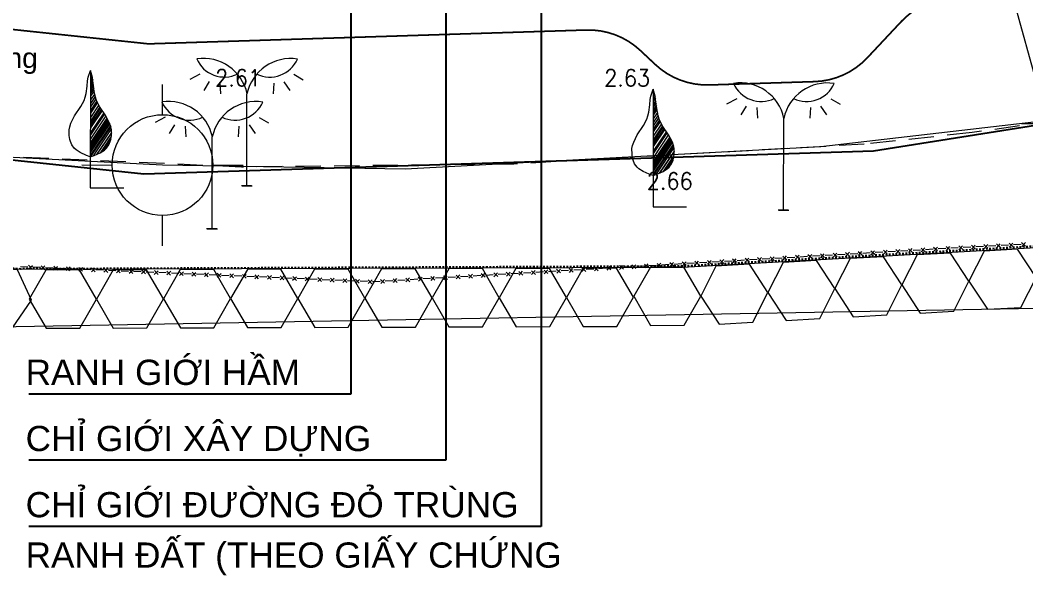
# Model space of a CAD drawing. Header units: millimetres. Extents: x 583747 to 597033, y 2304962 to 2309584.
# Drawn here: x 595656.4 to 595716.3, y 2307133.9 to 2307167.1 of the extents above; entities that cross this region are included whole.
import ezdxf
from ezdxf.enums import TextEntityAlignment as Align
from ezdxf.xclip import XClip

# ---------------------------------------------------------------- set-up
doc = ezdxf.new("R2010")
doc.units = ezdxf.units.MM
doc.header["$XCLIPFRAME"] = 0
for name, pattern in [('DASH2-1', [3, 2, -1]), ('DASHDOT', [1, 0.5, -0.25, 0, -0.25]), ('{Long Duong}', [2.3, 1.5, -0.8])]:
    doc.linetypes.add(name, pattern=pattern)
for name, color, linetype, lineweight in [('00_bo_sdd', 7, 'Continuous', 30), ('00_nen', 8, 'Continuous', 5), ('Code Cao do', 7, 'Continuous', 0), ('duong chua chay', 1, 'Continuous', 15), ('Duong RG Thua', 7, 'Continuous', 0), ('Ghi chu nha', 7, 'Continuous', 0), ('KT-Chu viet', 255, 'Continuous', 20), ('KT-DV2', 7, 'Continuous', 15), ('KT-NEN', 7, 'Continuous', 0), ('Long Duong_ Phan Cach chat lieu rair mat', 7, 'Continuous', 0), ('Nen dc cb Hong bang', 253, 'Continuous', 60), ('đường pccc', 6, 'Continuous', 13)]:
    doc.layers.add(name, color=color, linetype=linetype, lineweight=lineweight)
doc.layers.add('A-PLOT LINE', color=6, linetype='DASHDOT')
doc.layers.add('AFP-KERB-LINE', color=2, linetype='Continuous')
doc.styles.add('font unicode ccu', font='arial.ttf')
doc.styles.get("Standard").update_dxf_attribs({"font": 'arial.ttf'})
doc.styles.add('Style-.VnArial', font='')
doc.styles.add('Style-STANDARD', font='STANDARD.shx')
doc.styles.get('Style-.VnArial').set_extended_font_data('.VnArial')
doc.dimstyles.new('ISO-25', dxfattribs={"dimtxt": 2.5, "dimasz": 2.5, "dimexe": 1.25, "dimexo": 0.625, "dimtad": 1, "dimtxsty": 'Standard', "dimcen": 2.5, "dimadec": 0, "dimazin": 0, "dimtfac": 1, "dimtmove": 0, "dimatfit": 3, "dimfxl": 0, "dimarcsym": 0})

# ---------------------------------------------------------------- blocks, each defined once
blk = doc.blocks.new('nen dc cb Hong bang')
at = {"layer": '00_bo_sdd', "color": 0, "linetype": 'ByBlock', "lineweight": -2}
blk.add_line((-10.555, 14.853, -62.12), (0, 0), dxfattribs=at)
at = {"layer": '00_nen', "color": 0, "linetype": 'ByBlock', "lineweight": -2}
for p, q in [((0.684, -1.879), (-0.256, -2.221)), ((-11.446, -4.724, -62.12), (-10.81, -4.833, -62.12)), ((-11.859, -5.342, -62.12), (-11.343, -5.708, -62.12)), ((-12.395, -5.623, -62.12), (-12.214, -6.238, -62.12)), ((-16.708, -6.639, -62.12), (-17.162, -7.145, -62.12)), ((-16.031, -6.861, -62.12), (-16.154, -7.459, -62.12)), ((-15.402, -6.717, -62.12), (-15.146, -7.305, -62.12)), ((-11.806, -11.921, -62.12), (-13.68, -6.771, -62.12)), ((-11.806, -11.921, -62.12), (-13.68, -6.771, -62.12)), ((-21.401, -8.067, -62.12), (-21.435, -8.208, -62.12)), ((-21.332, -8.157, -62.12), (-21.381, -8.358, -62.12)), ((-21.289, -8.236, -62.12), (-21.346, -8.452, -62.12)), ((-21.265, -8.28, -62.12), (-21.326, -8.508, -62.12)), ((-21.198, -8.405, -62.12), (-21.264, -8.677, -62.12)), ((-21.139, -8.514, -62.12), (-21.217, -8.809, -62.12)), ((-21.072, -8.638, -62.12), (-21.162, -8.959, -62.12)), ((-21.022, -8.759, -62.12), (-21.107, -9.11, -62.12)), ((-20.955, -8.884, -62.12), (-21.052, -9.26, -62.12)), ((-20.865, -9.028, -62.12), (-20.977, -9.467, -62.12)), ((-20.773, -9.169, -62.12), (-20.902, -9.674, -62.12)), ((-20.687, -9.285, -62.12), (-20.833, -9.861, -62.12)), ((-20.599, -9.393, -62.12), (-20.765, -10.049, -62.12)), ((-20.528, -9.473, -62.12), (-20.71, -10.2, -62.12)), ((-20.405, -9.578, -62.12), (-20.621, -10.444, -62.12)), ((-20.307, -9.67, -62.12), (-20.546, -10.651, -62.12)), ((-20.249, -9.713, -62.12), (-20.505, -10.764, -62.12)), ((-20.165, -9.767, -62.12), (-20.45, -10.914, -62.12)), ((-20.107, -9.81, -62.12), (-20.409, -11.027, -62.12)), ((-19.966, -9.911, -62.12), (-20.314, -11.29, -62.12)), ((-19.908, -9.953, -62.12), (-20.266, -11.421, -62.12)), ((-19.791, -10.035, -62.12), (-20.184, -11.647, -62.12)), ((-19.791, -10.036, -62.12), (-20.184, -11.647, -62.12)), ((-19.68, -10.14, -62.12), (-20.108, -11.854, -62.12)), ((-19.614, -10.2, -62.12), (-20.06, -11.985, -62.12)), ((-19.549, -10.261, -62.12), (-20.013, -12.117, -62.12)), ((-19.484, -10.322, -62.12), (-19.965, -12.248, -62.12)), ((-19.434, -10.374, -62.12), (-19.924, -12.361, -62.12)), ((-19.41, -10.391, -62.12), (-19.91, -12.399, -62.12)), ((-19.331, -10.492, -62.12), (-19.848, -12.568, -62.12)), ((-19.291, -10.539, -62.12), (-19.807, -12.631, -62.12)), ((-19.224, -10.659, -62.12), (-19.691, -12.532, -62.12)), ((-19.139, -10.85, -62.12), (-19.531, -12.388, -62.12)), ((-19.132, -10.869, -62.12), (-19.51, -12.373, -62.12)), ((-19.066, -11.091, -62.12), (-19.338, -12.207, -62.12)), ((-19.037, -11.23, -62.12), (-19.254, -12.096, -62.12)), ((-11.543, -11.825, -62.12), (-12.107, -12.03, -62.12)), ((-12.069, -12.017, -62.12), (-11.505, -11.811, -62.12)), ((-41.987, -14.32, -62.12), (-41.352, -14.429, -62.12)), ((-42.401, -14.939, -62.12), (-41.885, -15.304, -62.12)), ((-42.937, -15.219, -62.12), (-42.756, -15.834, -62.12)), ((-47.25, -16.235, -62.12), (-47.704, -16.741, -62.12)), ((-46.573, -16.457, -62.12), (-46.696, -17.055, -62.12)), ((-45.944, -16.314, -62.12), (-45.688, -16.901, -62.12)), ((-42.347, -21.517, -62.12), (-44.222, -16.368, -62.12)), ((-42.347, -21.517, -62.12), (-44.222, -16.368, -62.12)), ((-48.511, -19.259, -62.12), (-49.127, -17.568, -62.12)), ((-43.053, -17.438, -62.12), (-42.418, -17.547, -62.12)), ((-53.276, -18.51, -62.12), (-53.31, -18.65, -62.12)), ((-44.003, -18.337, -62.12), (-43.822, -18.952, -62.12)), ((-43.467, -18.056, -62.12), (-42.951, -18.422, -62.12)), ((-53.206, -18.599, -62.12), (-53.255, -18.8, -62.12)), ((-53.163, -18.679, -62.12), (-53.221, -18.894, -62.12)), ((-53.139, -18.723, -62.12), (-53.201, -18.951, -62.12)), ((-53.073, -18.847, -62.12), (-53.139, -19.12, -62.12)), ((-53.014, -18.956, -62.12), (-53.091, -19.251, -62.12)), ((-52.947, -19.08, -62.12), (-53.036, -19.402, -62.12)), ((-52.896, -19.202, -62.12), (-52.982, -19.552, -62.12)), ((-52.83, -19.326, -62.12), (-52.927, -19.702, -62.12)), ((-52.739, -19.471, -62.12), (-52.852, -19.909, -62.12)), ((-52.648, -19.611, -62.12), (-52.776, -20.116, -62.12)), ((-52.562, -19.727, -62.12), (-52.708, -20.304, -62.12)), ((-48.316, -19.353, -62.12), (-48.77, -19.859, -62.12)), ((-47.639, -19.575, -62.12), (-47.762, -20.173, -62.12)), ((-47.01, -19.431, -62.12), (-46.754, -20.019, -62.12)), ((-43.413, -24.635, -62.12), (-45.288, -19.485, -62.12)), ((-43.413, -24.635, -62.12), (-45.288, -19.485, -62.12)), ((-52.474, -19.836, -62.12), (-52.64, -20.492, -62.12)), ((-52.402, -19.916, -62.12), (-52.585, -20.642, -62.12)), ((-52.279, -20.02, -62.12), (-52.496, -20.886, -62.12)), ((-52.182, -20.112, -62.12), (-52.421, -21.093, -62.12)), ((-52.124, -20.155, -62.12), (-52.38, -21.206, -62.12)), ((-52.04, -20.21, -62.12), (-52.325, -21.356, -62.12)), ((-51.982, -20.252, -62.12), (-52.284, -21.469, -62.12)), ((-51.841, -20.353, -62.12), (-52.188, -21.732, -62.12)), ((-51.783, -20.395, -62.12), (-52.14, -21.864, -62.12)), ((-51.666, -20.478, -62.12), (-52.058, -22.089, -62.12)), ((-51.666, -20.478, -62.12), (-52.058, -22.089, -62.12)), ((-51.554, -20.582, -62.12), (-51.983, -22.296, -62.12)), ((-51.489, -20.643, -62.12), (-51.935, -22.427, -62.12)), ((-51.424, -20.703, -62.12), (-51.887, -22.559, -62.12)), ((-51.359, -20.764, -62.12), (-51.839, -22.691, -62.12)), ((-51.308, -20.816, -62.12), (-51.798, -22.803, -62.12)), ((-51.284, -20.834, -62.12), (-51.785, -22.841, -62.12)), ((-51.206, -20.934, -62.12), (-51.723, -23.01, -62.12)), ((-44.666, -21.052, -62.12), (-42.975, -20.437, -62.12)), ((-51.166, -20.981, -62.12), (-51.681, -23.074, -62.12)), ((-51.098, -21.101, -62.12), (-51.566, -22.974, -62.12)), ((-51.013, -21.292, -62.12), (-51.405, -22.831, -62.12)), ((-51.007, -21.311, -62.12), (-51.384, -22.815, -62.12)), ((-50.941, -21.534, -62.12), (-51.213, -22.65, -62.12)), ((-42.084, -21.422, -62.12), (-42.648, -21.627, -62.12)), ((-42.611, -21.613, -62.12), (-42.047, -21.408, -62.12)), ((-50.912, -21.672, -62.12), (-51.129, -22.538, -62.12)), ((-51.996, -23.72, -62.12), (-50.305, -23.105, -62.12)), ((-43.15, -24.539, -62.12), (-43.714, -24.744, -62.12)), ((-43.677, -24.731, -62.12), (-43.113, -24.526, -62.12)), ((-45.844, -26.589, -62.12), (-46.459, -24.898, -62.12))]:
    blk.add_line(p, q, dxfattribs=at)
at = {"layer": '00_nen', "color": 0, "linetype": 'ByBlock', "lineweight": -2, "elevation": -62.12, "flags": 128}
for points in [[(96.387, 56.347), (70.928, 40.678), (60.392, 34.177), (36.051, 19.189), (5.8, 0.819), (-11.021, -7.622)], [(70.655, 29.863), (33.364, 6.795), (18.576, -1.458), (7.049, -7.158), (-16.302, -17.181)], [(-11.021, -7.622), (-33.819, -17.354), (-47.485, -22.078), (-64.519, -27.326), (-73.685, -29.783), (-101.329, -36.556), (-122.048, -41.084), (-124.998, -42.157), (-127.363, -43.454), (-129.812, -45.643), (-131.014, -46.879), (-131.508, -48.205), (-132.764, -51.146), (-134.093, -55.013), (-134.275, -58.599), (-133.155, -63.496), (-127.524, -76.913), (-117.447, -101.002), (-110.486, -117.03)], [(-16.302, -17.181), (-53.285, -30.818), (-96.342, -42.631), (-108.175, -47.733), (-111.347, -50.976)]]:
    blk.add_lwpolyline(points, dxfattribs=at)
at = {"layer": '00_nen', "color": 0, "linetype": 'ByBlock', "lineweight": -2, "elevation": -62.12}
for points in [[(-19.821, -12.643), (-20.068, -12.648), (-20.463, -12.62), (-20.748, -12.555), (-20.89, -12.496), (-21.093, -12.359), (-21.249, -12.197), (-21.324, -12.09), (-21.432, -11.882), (-21.548, -11.57), (-21.581, -11.386), (-21.588, -11.167), (-21.537, -10.685), (-21.374, -10.033), (-21.319, -9.625), (-21.322, -9.415), (-21.347, -9.196), (-21.445, -8.756), (-21.525, -8.449), (-21.557, -8.246), (-21.579, -7.813)], [(-21.579, -7.813), (-19.185, -14.391), (-17.306, -13.707)], [(-19.821, -12.643), (-19.629, -12.488), (-19.344, -12.213), (-19.168, -11.979), (-19.097, -11.843), (-19.029, -11.608), (-19.014, -11.384), (-19.025, -11.254), (-19.076, -11.024), (-19.188, -10.711), (-19.285, -10.55), (-19.423, -10.379), (-19.78, -10.046), (-20.325, -9.651), (-20.62, -9.371), (-20.749, -9.206), (-20.869, -9.022), (-21.08, -8.623), (-21.328, -8.163), (-21.579, -7.813)], [(-51.696, -23.085), (-51.943, -23.09), (-52.338, -23.062), (-52.623, -22.997), (-52.764, -22.938), (-52.967, -22.802), (-53.124, -22.64), (-53.198, -22.533), (-53.306, -22.324), (-53.423, -22.012), (-53.455, -21.828), (-53.463, -21.609), (-53.412, -21.128), (-53.249, -20.476), (-53.194, -20.068), (-53.197, -19.857), (-53.222, -19.639), (-53.32, -19.198), (-53.4, -18.892), (-53.431, -18.688), (-53.454, -18.255)], [(-53.454, -18.255), (-51.059, -24.833), (-49.18, -24.149)], [(-51.696, -23.085), (-51.503, -22.93), (-51.218, -22.655), (-51.042, -22.422), (-50.971, -22.286), (-50.904, -22.051), (-50.888, -21.826), (-50.9, -21.696), (-50.951, -21.467), (-51.063, -21.153), (-51.159, -20.992), (-51.298, -20.821), (-51.655, -20.488), (-52.199, -20.094), (-52.495, -19.813), (-52.624, -19.649), (-52.743, -19.464), (-52.955, -19.065), (-53.203, -18.605), (-53.454, -18.255)]]:
    blk.add_lwpolyline(points, dxfattribs=at)
for points in [[(3.457, -12.508), (3.693, -10.522), (2.091, -9.325), (0.253, -10.114), (0.017, -12.1), (1.619, -13.297)], [(-0.219, -14.086), (0.017, -12.1), (-1.585, -10.903), (-3.423, -11.692), (-3.659, -13.678), (-2.056, -14.875)], [(-3.894, -15.664), (-3.659, -13.678), (-5.261, -12.481), (-7.099, -13.269), (-7.334, -15.255), (-5.732, -16.453)], [(-7.57, -17.242), (-7.334, -15.255), (-8.936, -14.058), (-10.774, -14.847), (-11.01, -16.833), (-9.408, -18.03)], [(-11.246, -18.819), (-11.01, -16.833), (-12.612, -15.636), (-14.45, -16.425), (-14.686, -18.411), (-13.084, -19.608)], [(-15.025, -20.382), (-14.686, -18.411), (-16.223, -17.132), (-18.1, -17.824), (-18.439, -19.795), (-16.901, -21.074)], [(-18.768, -21.82), (-18.429, -19.849), (-19.966, -18.57), (-21.843, -19.262), (-22.182, -21.233), (-20.644, -22.512)], [(-22.521, -23.204), (-22.182, -21.233), (-23.719, -19.954), (-25.596, -20.646), (-25.935, -22.617), (-24.397, -23.896)], [(-26.274, -24.588), (-25.935, -22.617), (-27.472, -21.338), (-29.349, -22.03), (-29.688, -24.001), (-28.15, -25.28)], [(-30.027, -25.972), (-29.688, -24.001), (-31.225, -22.722), (-33.102, -23.414), (-33.441, -25.385), (-31.903, -26.664)], [(-33.78, -27.356), (-33.441, -25.385), (-34.978, -24.106), (-36.855, -24.798), (-37.194, -26.769), (-35.656, -28.048)], [(-37.533, -28.74), (-37.194, -26.769), (-38.731, -25.49), (-40.608, -26.182), (-40.947, -28.153), (-39.409, -29.432)], [(-41.286, -30.124), (-40.947, -28.153), (-42.484, -26.874), (-44.361, -27.566), (-44.7, -29.537), (-43.162, -30.816)], [(-45.039, -31.508), (-44.7, -29.537), (-46.237, -28.257), (-48.113, -28.949), (-48.452, -30.92), (-46.915, -32.2)], [(-48.791, -32.892), (-48.452, -30.92), (-49.99, -29.641), (-51.866, -30.333), (-52.205, -32.304), (-50.668, -33.583)], [(-52.554, -34.247), (-52.048, -32.312), (-53.47, -30.906), (-55.399, -31.435), (-55.905, -33.37), (-54.482, -34.776)]]:
    blk.add_lwpolyline(points, close=True, dxfattribs=at)
at = {"layer": '00_nen', "color": 0, "linetype": 'ByBlock', "lineweight": -2}
blk.add_circle((-47.485, -22.078, -62.12), 3, dxfattribs=at)
for centre, radius, start, end in [((-11.029, -6.406, -62.12), 2.665, 101.38229, 187.95879), ((-13.356, -3.676, -62.12), 1.804, 264.60741, 356.27474), ((-15.92, -8.186, -62.12), 2.665, 32.04121, 118.61771), ((-15.892, -4.6, -62.12), 1.804, 223.72526, 315.39259), ((-41.571, -16.003, -62.12), 2.665, 101.38229, 187.95879), ((-43.897, -13.273, -62.12), 1.804, 264.60741, 356.27474), ((-46.462, -17.783, -62.12), 2.665, 32.04121, 118.61771), ((-46.434, -14.196, -62.12), 1.804, 223.72526, 315.39259), ((-42.637, -19.12, -62.12), 2.665, 101.38229, 187.95879), ((-44.963, -16.39, -62.12), 1.804, 264.60741, 356.27474), ((-47.528, -20.9, -62.12), 2.665, 32.04121, 118.61771), ((-47.5, -17.314, -62.12), 1.804, 223.72526, 315.39259)]:
    blk.add_arc(centre, radius, start, end, dxfattribs=at)
blk = doc.blocks.new('wwww1')
at = {"layer": 'Duong RG Thua', "color": 250, "linetype": 'Continuous', "lineweight": 0}
for p, q in [((595708.64, 2307153.234), (595708.402, 2307153.446)), ((595708.415, 2307153.221), (595708.627, 2307153.459)), ((595709.389, 2307153.278), (595709.151, 2307153.49)), ((595709.164, 2307153.265), (595709.376, 2307153.502)), ((595710.137, 2307153.321), (595709.9, 2307153.533)), ((595709.913, 2307153.308), (595710.125, 2307153.546)), ((595710.62, 2307153.462), (595710.17, 2307153.436)), ((595710.886, 2307153.365), (595710.649, 2307153.577)), ((595710.661, 2307153.352), (595710.873, 2307153.589)), ((595711.368, 2307153.506), (595710.919, 2307153.48)), ((595711.635, 2307153.408), (595711.397, 2307153.62)), ((595711.41, 2307153.395), (595711.622, 2307153.633)), ((595712.117, 2307153.549), (595711.668, 2307153.523)), ((595712.383, 2307153.451), (595712.147, 2307153.664)), ((595712.158, 2307153.44), (595712.371, 2307153.676)), ((595712.866, 2307153.59), (595712.417, 2307153.566)), ((595713.132, 2307153.491), (595712.896, 2307153.704)), ((595712.907, 2307153.479), (595713.12, 2307153.716)), ((595713.615, 2307153.63), (595713.166, 2307153.606)), ((595713.881, 2307153.53), (595713.645, 2307153.744)), ((595713.656, 2307153.519), (595713.869, 2307153.755)), ((595714.364, 2307153.669), (595713.915, 2307153.645)), ((595714.63, 2307153.57), (595714.393, 2307153.783)), ((595714.405, 2307153.558), (595714.618, 2307153.795)), ((595715.113, 2307153.709), (595714.664, 2307153.685)), ((595715.379, 2307153.61), (595715.142, 2307153.823)), ((595715.154, 2307153.598), (595715.367, 2307153.835)), ((595715.862, 2307153.748), (595715.412, 2307153.725)), ((595716.128, 2307153.649), (595715.891, 2307153.863)), ((595715.903, 2307153.638), (595716.116, 2307153.874)), ((595697.933, 2307152.611), (595698.145, 2307152.849)), ((595698.906, 2307152.668), (595698.669, 2307152.88)), ((595698.682, 2307152.655), (595698.894, 2307152.892)), ((595699.655, 2307152.711), (595699.418, 2307152.923)), ((595699.43, 2307152.699), (595699.642, 2307152.936)), ((595700.137, 2307152.853), (595699.688, 2307152.826)), ((595700.404, 2307152.755), (595700.166, 2307152.967)), ((595700.179, 2307152.742), (595700.391, 2307152.98)), ((595700.886, 2307152.896), (595700.437, 2307152.87)), ((595701.153, 2307152.798), (595700.915, 2307153.01)), ((595700.928, 2307152.786), (595701.14, 2307153.023)), ((595701.635, 2307152.94), (595701.186, 2307152.914)), ((595701.901, 2307152.842), (595701.664, 2307153.054)), ((595701.676, 2307152.829), (595701.889, 2307153.067)), ((595702.384, 2307152.983), (595701.934, 2307152.957)), ((595702.65, 2307152.885), (595702.413, 2307153.098)), ((595702.425, 2307152.873), (595702.637, 2307153.11)), ((595703.132, 2307153.027), (595702.683, 2307153.001)), ((595703.399, 2307152.929), (595703.161, 2307153.141)), ((595703.174, 2307152.916), (595703.386, 2307153.154)), ((595703.881, 2307153.07), (595703.432, 2307153.044)), ((595704.147, 2307152.973), (595703.91, 2307153.185)), ((595703.923, 2307152.96), (595704.135, 2307153.197)), ((595704.63, 2307153.114), (595704.181, 2307153.088)), ((595704.896, 2307153.016), (595704.659, 2307153.228)), ((595704.671, 2307153.003), (595704.883, 2307153.241)), ((595705.379, 2307153.157), (595704.929, 2307153.131)), ((595705.645, 2307153.06), (595705.407, 2307153.272)), ((595705.42, 2307153.047), (595705.632, 2307153.284)), ((595706.127, 2307153.201), (595705.678, 2307153.175)), ((595706.394, 2307153.103), (595706.156, 2307153.315)), ((595706.169, 2307153.091), (595706.381, 2307153.328)), ((595706.876, 2307153.245), (595706.427, 2307153.218)), ((595707.142, 2307153.147), (595706.905, 2307153.359)), ((595706.918, 2307153.134), (595707.13, 2307153.372)), ((595707.625, 2307153.288), (595707.175, 2307153.262)), ((595707.891, 2307153.19), (595707.654, 2307153.402)), ((595707.666, 2307153.178), (595707.878, 2307153.415)), ((595708.373, 2307153.332), (595707.924, 2307153.306)), ((595709.122, 2307153.375), (595708.673, 2307153.349)), ((595709.871, 2307153.419), (595709.422, 2307153.393)), ((595656.695, 2307152.405), (595656.245, 2307152.425)), ((595656.725, 2307152.291), (595656.96, 2307152.506)), ((595656.95, 2307152.281), (595656.735, 2307152.516)), ((595657.444, 2307152.373), (595656.995, 2307152.392)), ((595657.475, 2307152.259), (595657.709, 2307152.474)), ((595657.699, 2307152.249), (595657.485, 2307152.484)), ((595658.194, 2307152.341), (595657.744, 2307152.36)), ((595658.224, 2307152.227), (595658.459, 2307152.442)), ((595658.449, 2307152.217), (595658.234, 2307152.452)), ((595658.943, 2307152.309), (595658.493, 2307152.328)), ((595658.973, 2307152.195), (595659.208, 2307152.41)), ((595659.198, 2307152.185), (595658.983, 2307152.42)), ((595659.692, 2307152.277), (595659.243, 2307152.296)), ((595659.723, 2307152.163), (595659.957, 2307152.378)), ((595659.947, 2307152.153), (595659.733, 2307152.388)), ((595660.442, 2307152.245), (595659.992, 2307152.264)), ((595660.472, 2307152.13), (595660.707, 2307152.345)), ((595660.697, 2307152.12), (595660.482, 2307152.355)), ((595661.221, 2307152.098), (595661.456, 2307152.313)), ((595661.446, 2307152.088), (595661.231, 2307152.323)), ((595661.97, 2307152.066), (595662.205, 2307152.281)), ((595662.195, 2307152.056), (595661.98, 2307152.291)), ((595662.72, 2307152.034), (595662.955, 2307152.249)), ((595662.945, 2307152.024), (595662.73, 2307152.259)), ((595688.424, 2307152.058), (595688.187, 2307152.27)), ((595688.199, 2307152.045), (595688.411, 2307152.283)), ((595689.173, 2307152.101), (595688.935, 2307152.313)), ((595688.948, 2307152.089), (595689.16, 2307152.326)), ((595689.922, 2307152.145), (595689.684, 2307152.357)), ((595689.697, 2307152.132), (595689.909, 2307152.37)), ((595690.404, 2307152.286), (595689.955, 2307152.26)), ((595690.67, 2307152.189), (595690.433, 2307152.401)), ((595690.445, 2307152.176), (595690.658, 2307152.413)), ((595691.153, 2307152.33), (595690.703, 2307152.304)), ((595691.419, 2307152.232), (595691.181, 2307152.444)), ((595691.194, 2307152.219), (595691.406, 2307152.457)), ((595691.901, 2307152.373), (595691.452, 2307152.347)), ((595692.168, 2307152.276), (595691.93, 2307152.488)), ((595691.943, 2307152.263), (595692.155, 2307152.5)), ((595692.65, 2307152.417), (595692.201, 2307152.391)), ((595692.916, 2307152.319), (595692.679, 2307152.531)), ((595692.692, 2307152.306), (595692.904, 2307152.544)), ((595693.399, 2307152.46), (595692.95, 2307152.434)), ((595693.665, 2307152.363), (595693.428, 2307152.575)), ((595693.44, 2307152.35), (595693.652, 2307152.588)), ((595694.148, 2307152.504), (595693.698, 2307152.478)), ((595694.414, 2307152.406), (595694.176, 2307152.618)), ((595694.189, 2307152.394), (595694.401, 2307152.631)), ((595694.896, 2307152.548), (595694.447, 2307152.521)), ((595695.163, 2307152.45), (595694.925, 2307152.662)), ((595694.938, 2307152.437), (595695.15, 2307152.675)), ((595695.645, 2307152.591), (595695.196, 2307152.565)), ((595695.911, 2307152.493), (595695.674, 2307152.705)), ((595695.687, 2307152.481), (595695.899, 2307152.718)), ((595696.394, 2307152.635), (595695.944, 2307152.609)), ((595696.66, 2307152.537), (595696.423, 2307152.749)), ((595696.435, 2307152.524), (595696.647, 2307152.762)), ((595697.142, 2307152.678), (595696.693, 2307152.652)), ((595697.409, 2307152.581), (595697.171, 2307152.793)), ((595697.184, 2307152.568), (595697.396, 2307152.805)), ((595697.891, 2307152.722), (595697.442, 2307152.696)), ((595698.158, 2307152.624), (595697.92, 2307152.836)), ((595698.64, 2307152.765), (595698.191, 2307152.739)), ((595699.389, 2307152.809), (595698.939, 2307152.783)), ((595661.191, 2307152.212), (595660.741, 2307152.232)), ((595661.94, 2307152.18), (595661.491, 2307152.2)), ((595662.689, 2307152.148), (595662.24, 2307152.167)), ((595663.439, 2307152.116), (595662.989, 2307152.135)), ((595663.469, 2307152.002), (595663.704, 2307152.217)), ((595663.694, 2307151.992), (595663.479, 2307152.227)), ((595664.188, 2307152.084), (595663.738, 2307152.103)), ((595664.218, 2307151.97), (595664.453, 2307152.185)), ((595664.443, 2307151.96), (595664.228, 2307152.195)), ((595664.937, 2307152.052), (595664.488, 2307152.071)), ((595664.968, 2307151.938), (595665.203, 2307152.152)), ((595665.193, 2307151.928), (595664.978, 2307152.162)), ((595665.687, 2307152.02), (595665.237, 2307152.039)), ((595665.717, 2307151.905), (595665.952, 2307152.12)), ((595665.942, 2307151.895), (595665.727, 2307152.13)), ((595666.436, 2307151.987), (595665.986, 2307152.007)), ((595666.466, 2307151.873), (595666.701, 2307152.088)), ((595666.691, 2307151.863), (595666.476, 2307152.098)), ((595667.185, 2307151.955), (595666.736, 2307151.975)), ((595667.216, 2307151.841), (595667.451, 2307152.056)), ((595667.441, 2307151.831), (595667.226, 2307152.066)), ((595667.935, 2307151.923), (595667.485, 2307151.942)), ((595667.965, 2307151.809), (595668.2, 2307152.024)), ((595668.19, 2307151.799), (595667.975, 2307152.034)), ((595668.684, 2307151.891), (595668.234, 2307151.91)), ((595668.714, 2307151.777), (595668.949, 2307151.992)), ((595668.939, 2307151.767), (595668.724, 2307152.002)), ((595669.433, 2307151.859), (595668.984, 2307151.878)), ((595669.464, 2307151.745), (595669.698, 2307151.96)), ((595669.688, 2307151.735), (595669.474, 2307151.97)), ((595670.183, 2307151.827), (595669.733, 2307151.846)), ((595670.213, 2307151.713), (595670.448, 2307151.927)), ((595670.438, 2307151.703), (595670.223, 2307151.937)), ((595670.932, 2307151.794), (595670.482, 2307151.814)), ((595670.962, 2307151.68), (595671.197, 2307151.895)), ((595671.187, 2307151.67), (595670.972, 2307151.905)), ((595671.681, 2307151.762), (595671.232, 2307151.782)), ((595671.711, 2307151.648), (595671.946, 2307151.863)), ((595671.936, 2307151.638), (595671.721, 2307151.873)), ((595672.43, 2307151.73), (595671.981, 2307151.749)), ((595672.461, 2307151.616), (595672.696, 2307151.831)), ((595672.686, 2307151.606), (595672.471, 2307151.841)), ((595673.18, 2307151.698), (595672.73, 2307151.717)), ((595673.21, 2307151.584), (595673.445, 2307151.799)), ((595673.435, 2307151.574), (595673.22, 2307151.809)), ((595673.929, 2307151.666), (595673.48, 2307151.685)), ((595673.959, 2307151.552), (595674.194, 2307151.767)), ((595674.184, 2307151.542), (595673.969, 2307151.777)), ((595674.678, 2307151.634), (595674.229, 2307151.653)), ((595674.709, 2307151.52), (595674.944, 2307151.735)), ((595674.934, 2307151.51), (595674.719, 2307151.745)), ((595675.458, 2307151.488), (595675.693, 2307151.702)), ((595675.683, 2307151.478), (595675.468, 2307151.712)), ((595676.207, 2307151.455), (595676.442, 2307151.67)), ((595676.432, 2307151.445), (595676.217, 2307151.68)), ((595677.182, 2307151.413), (595676.967, 2307151.648)), ((595677.942, 2307151.448), (595677.704, 2307151.66)), ((595677.717, 2307151.435), (595677.929, 2307151.673)), ((595678.691, 2307151.492), (595678.453, 2307151.704)), ((595678.466, 2307151.479), (595678.678, 2307151.716)), ((595679.439, 2307151.535), (595679.202, 2307151.747)), ((595679.214, 2307151.522), (595679.427, 2307151.76)), ((595679.922, 2307151.676), (595679.472, 2307151.65)), ((595680.188, 2307151.579), (595679.95, 2307151.791)), ((595679.963, 2307151.566), (595680.175, 2307151.803)), ((595680.67, 2307151.72), (595680.221, 2307151.694)), ((595680.937, 2307151.622), (595680.699, 2307151.834)), ((595680.712, 2307151.61), (595680.924, 2307151.847)), ((595681.419, 2307151.764), (595680.97, 2307151.737)), ((595681.685, 2307151.666), (595681.448, 2307151.878)), ((595681.461, 2307151.653), (595681.673, 2307151.891)), ((595682.168, 2307151.807), (595681.719, 2307151.781)), ((595682.434, 2307151.709), (595682.197, 2307151.921)), ((595682.209, 2307151.697), (595682.421, 2307151.934)), ((595682.916, 2307151.851), (595682.467, 2307151.824)), ((595683.183, 2307151.753), (595682.945, 2307151.965)), ((595682.958, 2307151.74), (595683.17, 2307151.978)), ((595683.665, 2307151.894), (595683.216, 2307151.868)), ((595683.932, 2307151.796), (595683.694, 2307152.009)), ((595683.707, 2307151.784), (595683.919, 2307152.021)), ((595684.414, 2307151.938), (595683.965, 2307151.912)), ((595684.68, 2307151.84), (595684.443, 2307152.052)), ((595684.456, 2307151.827), (595684.668, 2307152.065)), ((595685.163, 2307151.981), (595684.713, 2307151.955)), ((595685.429, 2307151.884), (595685.192, 2307152.096)), ((595685.204, 2307151.871), (595685.416, 2307152.108)), ((595685.911, 2307152.025), (595685.462, 2307151.999)), ((595686.178, 2307151.927), (595685.94, 2307152.139)), ((595685.953, 2307151.914), (595686.165, 2307152.152)), ((595686.66, 2307152.068), (595686.211, 2307152.042)), ((595686.927, 2307151.971), (595686.689, 2307152.183)), ((595686.702, 2307151.958), (595686.914, 2307152.195)), ((595687.409, 2307152.112), (595686.96, 2307152.086)), ((595687.675, 2307152.014), (595687.438, 2307152.226)), ((595687.451, 2307152.002), (595687.663, 2307152.239)), ((595688.158, 2307152.156), (595687.708, 2307152.129)), ((595688.906, 2307152.199), (595688.457, 2307152.173)), ((595689.655, 2307152.243), (595689.206, 2307152.217)), ((595675.428, 2307151.602), (595674.978, 2307151.621)), ((595676.177, 2307151.569), (595675.727, 2307151.589)), ((595676.926, 2307151.537), (595676.477, 2307151.557)), ((595676.957, 2307151.423), (595677.192, 2307151.638)), ((595678.424, 2307151.589), (595677.975, 2307151.563)), ((595679.173, 2307151.633), (595678.724, 2307151.607))]:
    blk.add_line(p, q, dxfattribs=at)
at = {"layer": 'Duong RG Thua', "color": 250, "linetype": 'Continuous', "lineweight": 0, "flags": 128}
for points in [[(595597.135, 2307149.907), (595601.347, 2307151.819), (595603.674, 2307152.073), (595614.963, 2307152.239), (595629.753, 2307150.98), (595650.441, 2307148.765), (595721.253, 2307150.035), (595743.067, 2307152.953)], [(595677.675, 2307151.546), (595677.274, 2307151.522), (595677.226, 2307151.524)]]:
    blk.add_lwpolyline(points, dxfattribs=at)
at = {"layer": 'Long Duong_ Phan Cach chat lieu rair mat', "color": 250, "linetype": '{Long Duong}', "lineweight": 0}
for p, q in [((595727.151, 2307162.477), (595712.954, 2307160.409)), ((595712.954, 2307160.409), (595706.519, 2307159.722)), ((595706.519, 2307159.722), (595685.637, 2307158.538)), ((595669.418, 2307158.356), (595649.532, 2307159.243)), ((595685.637, 2307158.538), (595669.418, 2307158.356))]:
    blk.add_line(p, q, dxfattribs=at)
at = {"layer": 'Code Cao do', "color": 250, "linetype": 'Continuous', "lineweight": 0, "style": 'Style-STANDARD'}
for s, p in [('2.61', (595667.848, 2307163.665)), ('2.63', (595691.024, 2307163.665)), ('2.66', (595693.561, 2307157.528))]:
    blk.add_text(s, height=1, rotation=359.9973, dxfattribs=at).set_placement(p, align=Align.MIDDLE_LEFT)
at = {"layer": 'Ghi chu nha', "color": 250, "linetype": 'Continuous', "lineweight": 0, "style": 'Style-.VnArial'}
blk.add_text('§\xadêng Quang Trung', height=1.2, rotation=359.9973, dxfattribs=at).set_placement((595649.464, 2307164.857), align=Align.MIDDLE_CENTER)
blk = doc.blocks.new('PLOT')
at = {"layer": 'A-PLOT LINE', "color": 251}
blk.add_lwpolyline([(3659008, 1167880), (3642417, 1158621), (3630891, 1152921), (3607539, 1142898), (3570556, 1129261), (3527500, 1117448)], dxfattribs=at)
blk = doc.blocks.new('DV')
at = {"layer": 'AFP-KERB-LINE'}
for p, q in [((601657, 25193), (545531, 31133)), ((601657, 25193), (548452, 30824)), ((601657, 25193), (548452, 30824)), ((601657, 25193), (548452, 30824)), ((670440, 30570), (645135, 26567)), ((670440, 30570), (645135, 26567)), ((670440, 30570), (645135, 26567)), ((670440, 30570), (645135, 26567)), ((645135, 26567), (601657, 25193)), ((645135, 26567), (601657, 25193)), ((645135, 26567), (601657, 25193)), ((645135, 26567), (601657, 25193))]:
    blk.add_line(p, q, dxfattribs=at)
ref = blk.add_blockref('PLOT', (-3147123, 179596, 0), dxfattribs=dict(rotation=340.0000000045929))
XClip(ref).set_block_clipping_path([(3437700.5976729654, 868981.9081885163), (3912891.8375199828, 1041937.3750337446), (3715693.8178756535, 1583734.481302836), (3240502.5780286361, 1410779.0144576086)])
blk = doc.blocks.new('duong pccc')
at = {"layer": 'đường pccc', "linetype": 'DASH2-1', "const_width": 100}
blk.add_lwpolyline([(11457034, 1059566, 0.325502), (11463490, 1056700), (11488340, 1062037, -0.413991), (11497840, 1055901), (11504262, 1026111, -0.358666), (11496392, 1010862, 0.103211), (11494886, 1009807), (11492859, 1007647, -0.198912), (11489720, 1006229), (11483451, 1006031, -0.198912), (11480229, 1007248), (11479338, 1008084, 0.198912), (11476116, 1009301), (11450040, 1008477), (11437562, 1009797, -0.290861), (11429584, 1016138), (11425729, 1027278, 0.626431), (11410539, 1029085), (11408439, 1025808, -0.344934), (11397383, 1021940, 0.105268)], format="xyb", dxfattribs=at)

msp = doc.modelspace()

# ---------------------------------------------------------------- block references
at = {"layer": 'KT-NEN', "color": 7, "lineweight": 0}
msp.add_blockref('wwww1', (0.167, -0.045, -0.002), dxfattribs=at)

# ---------------------------------------------------------------- next in the draw order: block references
at = {"layer": 'duong chua chay', "xscale": 0.001, "yscale": 0.001, "zscale": 0.001}
msp.add_blockref('duong pccc', (584214.005, 2306157.171), dxfattribs=at)
at = {"layer": 'KT-DV2', "xscale": 0.001, "yscale": 0.001, "zscale": 0.001}
msp.add_blockref('DV', (595062.1, 2307132.692), dxfattribs=at)
at = {"layer": 'Nen dc cb Hong bang', "color": 250, "lineweight": 5, "transparency": 33554559}
ref = msp.add_blockref('nen dc cb Hong bang', (595717.055, 2307162.892, 62.118), dxfattribs=dict(at, rotation=339.9497468043105))
XClip(ref).set_block_clipping_path([(-171.5836683674, -106.1731453789), (63.3196331146, -20.4419376096), (-26.8690377667, 226.674801995), (-261.7723392487, 140.9435942257)])

# ---------------------------------------------------------------- next in the draw order: texts
at = {"style": 'font unicode ccu'}
for s, p in [('RANH GIỚI HẦM', (595656.724, 2307145.344, 0)), ('CHỈ GIỚI XÂY DỰNG', (595656.724, 2307141.404, 0)), ('CHỈ GIỚI ĐƯỜNG ĐỎ TRÙNG', (595656.724, 2307137.464, 0)), ('RANH ĐẤT (THEO GIẤY CHỨNG', (595656.724, 2307134.464, 0))]:
    msp.add_text(s, height=1.5, dxfattribs=at).set_placement(p)

# ---------------------------------------------------------------- next in the draw order: leaders
at = {"layer": 'KT-Chu viet'}
for points in [[(595681.76, 2307177.73), (595681.76, 2307140.86), (595656.907, 2307140.86)], [(595676.092, 2307172.16), (595676.092, 2307144.8), (595656.907, 2307144.8)], [(595687.428, 2307171.89), (595687.428, 2307136.92), (595656.907, 2307136.92)]]:
    msp.add_leader(points, dimstyle='ISO-25', override={"dimasz": 2, "dimgap": 0.625, "dimtad": 0, "dimzin": 0, "dimfxl": 4, "dimtfill": 1, "dimarcsym": 2}, dxfattribs=at)

doc.saveas('drawing.dxf')
